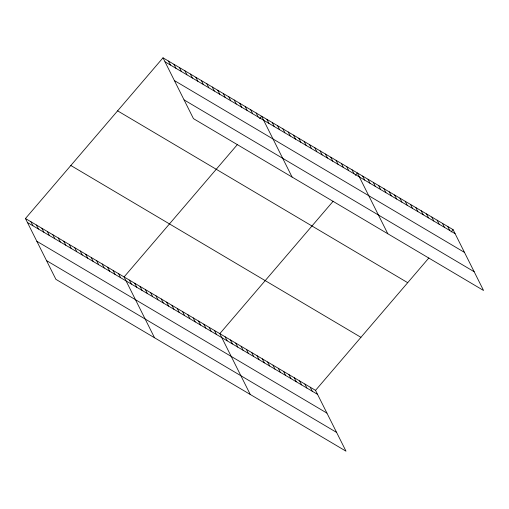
<?xml version="1.0" encoding="UTF-8"?>
<svg xmlns="http://www.w3.org/2000/svg" width="509" height="509" viewBox="0 0 509 509"><rect width="100%" height="100%" fill="white"/><g stroke="black" fill="none" stroke-linecap="round" stroke-linejoin="round"><path stroke-width="0.76" d="M25.45 218.526L315.542 390.358L345.999 451.178L55.907 279.346L25.45 218.526L163.001 57.822L453.093 229.654L483.55 290.474L193.458 118.642L163.001 57.822M237.423 144.531L124.081 276.947L154.539 337.766M259.615 118.603L261.632 116.243L292.09 177.062M333.153 201.233L219.812 333.656L250.269 394.475M355.346 175.306L357.363 172.952L387.82 233.771M315.542 390.358L428.883 257.942M451.076 232.015L453.093 229.654M165.005 61.818L455.097 233.65M174.396 80.568L464.488 252.407M184.067 99.891L474.159 271.723M117.611 110.854L407.703 282.686M70.84 165.495L360.932 337.327M27.454 222.522L317.54 394.354M36.839 241.272L326.931 413.111M46.516 260.595L336.608 432.427M447.774 226.505L449.778 230.501M442.455 223.356L444.459 227.351M437.142 220.206L439.14 224.202M431.823 217.057L433.821 221.052M426.504 213.907L428.502 217.903M421.185 210.751L423.183 214.753M415.866 207.602L417.864 211.598M410.547 204.453L412.551 208.448M405.228 201.303L407.232 205.299M399.909 198.154L401.913 202.149M394.59 195.004L396.594 199M389.277 191.855L391.275 195.85M383.958 188.699L385.956 192.701M378.639 185.55L380.637 189.545M373.32 182.4L375.318 186.396M368.001 179.251L370.005 183.246M362.682 176.101L364.686 180.097M352.043 169.802L354.048 173.798M346.724 166.647L348.729 170.649M341.412 163.497L343.41 167.493M336.093 160.348L338.091 164.343M330.774 157.198L332.771 161.194M325.455 154.049L327.452 158.044M320.136 150.899L322.14 154.895M314.817 147.75L316.821 151.746M309.497 144.601L311.502 148.596M304.178 141.445L306.183 145.44M298.866 138.295L300.864 142.291M293.547 135.146L295.544 139.142M288.228 131.996L290.225 135.992M282.909 128.847L284.906 132.843M277.59 125.698L279.587 129.693M272.27 122.548L274.275 126.544M266.951 119.392L268.956 123.388M256.154 112.998L258.158 116.994M250.676 109.753L252.674 113.749M245.198 106.508L247.196 110.504M239.714 103.263L241.718 107.259M234.235 100.018L236.24 104.014M228.757 96.767L230.762 100.763M223.279 93.522L225.277 97.518M217.801 90.278L219.799 94.273M212.317 87.033L214.321 91.028M206.839 83.788L208.843 87.783M201.36 80.543L203.358 84.539M195.882 77.298L197.88 81.294M190.404 74.047L192.402 78.042M184.92 70.802L186.924 74.798M179.442 67.557L181.446 71.553M173.963 64.312L175.961 68.308M168.485 61.067L170.483 65.063M310.223 387.209L312.221 391.205M304.904 384.06L306.902 388.055M299.585 380.91L301.589 384.906M294.266 377.761L296.27 381.756M288.947 374.611L290.951 378.607M283.628 371.455L285.632 375.451M278.315 368.306L280.313 372.302M272.996 365.157L274.994 369.152M267.677 362.007L269.675 366.003M262.358 358.858L264.356 362.853M257.039 355.708L259.043 359.704M251.72 352.559L253.724 356.554M246.401 349.403L248.405 353.405M241.081 346.254L243.086 350.249M235.762 343.104L237.767 347.1M230.45 339.955L232.448 343.95M225.131 336.805L227.129 340.801M214.493 330.506L216.49 334.502M209.174 327.351L211.178 331.353M203.854 324.201L205.859 328.197M198.535 321.052L200.54 325.047M193.216 317.902L195.221 321.898M187.897 314.753L189.902 318.749M182.585 311.603L184.582 315.599M177.266 308.454L179.263 312.45M171.947 305.298L173.944 309.3M166.628 302.149L168.625 306.144M161.308 298.999L163.313 302.995M155.989 295.85L157.994 299.846M150.67 292.7L152.675 296.696M145.351 289.551L147.356 293.547M140.039 286.402L142.036 290.397M134.72 283.252L136.717 287.248M129.401 280.096L131.398 284.092M118.603 273.702L120.601 277.698M113.119 270.457L115.123 274.453M107.641 267.212L109.645 271.208M102.163 263.967L104.167 267.963M96.685 260.723L98.682 264.718M91.206 257.471L93.204 261.467M85.722 254.226L87.726 258.222M80.244 250.982L82.248 254.977M74.766 247.737L76.764 251.732M69.288 244.492L71.285 248.487M63.81 241.247L65.807 245.243M58.325 238.002L60.329 241.998M52.847 234.751L54.851 238.746M47.369 231.506L49.367 235.502M41.891 228.261L43.889 232.257M36.406 225.016L38.41 229.012M30.928 221.771L32.932 225.767"/></g></svg>
